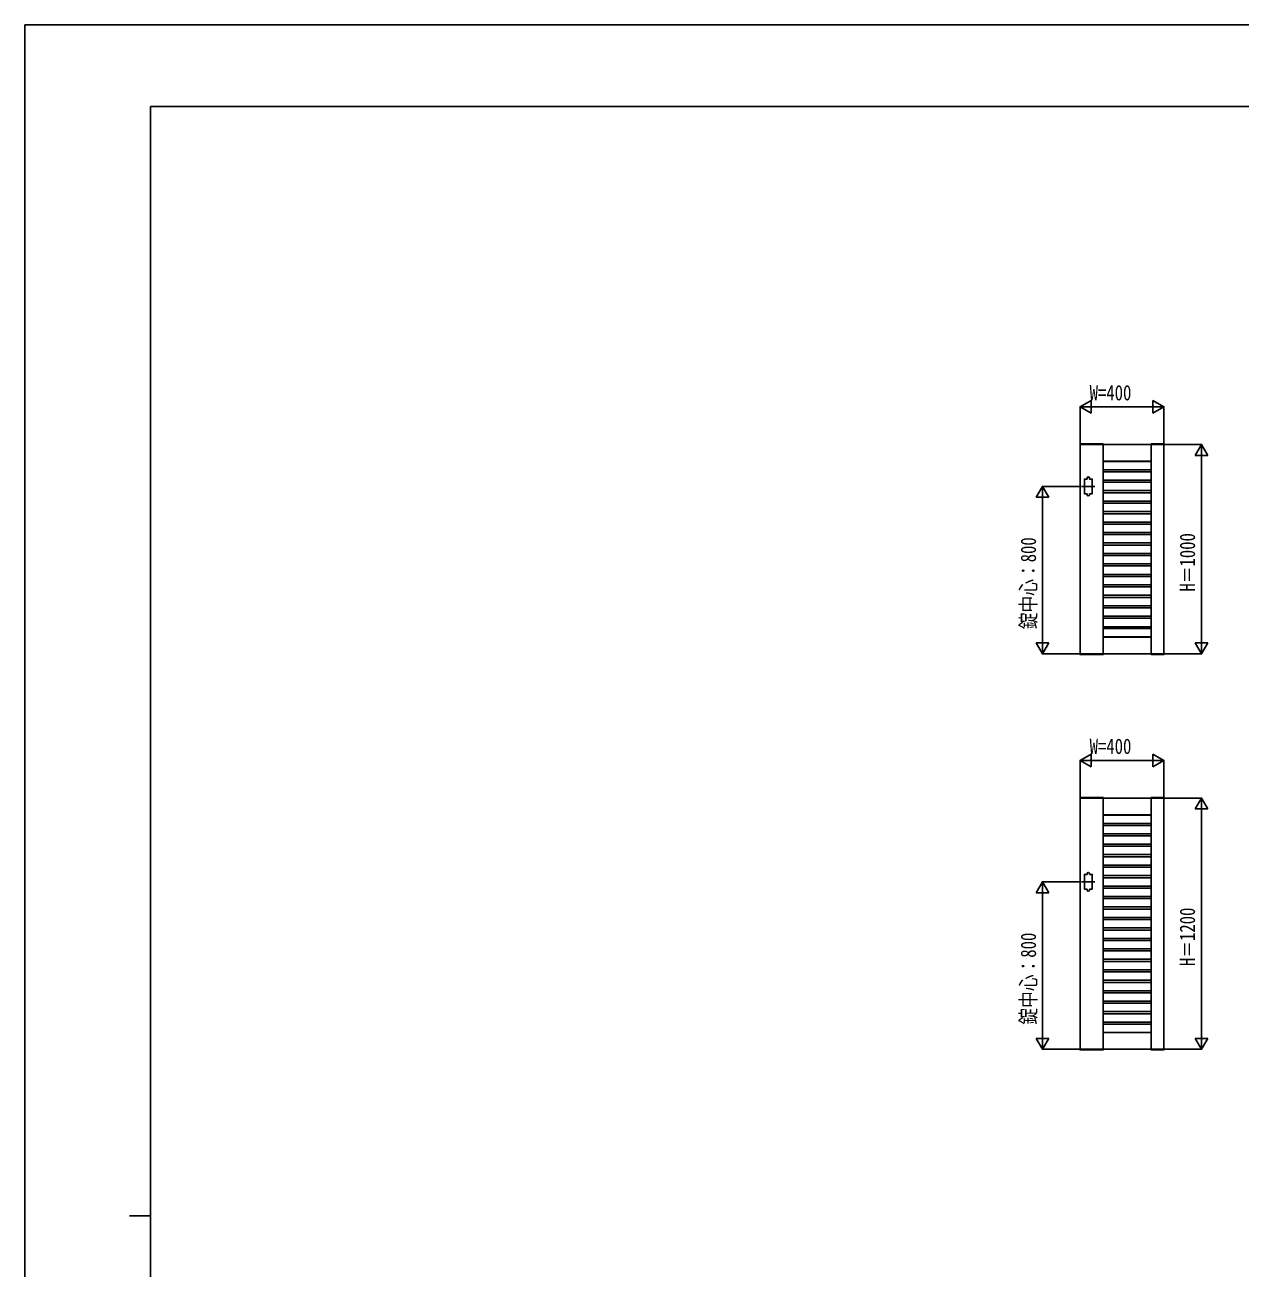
# Model space of a CAD drawing. Units: millimetres, scale not verified. Extents: x -8410 to 8410, y -5940 to 5940.
# Drawn here: x -8410 to -2602, y 0 to 5940 of the extents above; entities that cross this region are included whole.
import ezdxf
from ezdxf.enums import TextEntityAlignment as Align

# ---------------------------------------------------------------- set-up
doc = ezdxf.new("R2010")
doc.units = ezdxf.units.MM
doc.header["$LTSCALE"] = 30
for name, color, linetype in [('0-2_YKK_A1', 4, 'Continuous'), ('0-3_YKK_D', 6, 'Continuous'), ('0-4_YKK_ZWAK', 7, 'Continuous')]:
    doc.layers.add(name, color=color, linetype=linetype)
doc.styles.add('ＭＳ ゴシック', font='')
doc.styles.get('ＭＳ ゴシック').set_extended_font_data('MS Gothic')

msp = doc.modelspace()

# ---------------------------------------------------------------- linework, layer by layer
at = {"layer": '0-2_YKK_A1'}
for p, q in [((-3367.38, 3937.46), (-3367.51, 3934.91)), ((-3367.51, 3934.91), (-3256.51, 3934.91)), ((-3367.01, 3934.91), (-3367.01, 2934.91)), ((-2967.01, 3934.91), (-3367.01, 3934.91)), ((-3366.38, 3938.41), (-3257.65, 3938.41)), ((-3257.01, 3934.91), (-3257.01, 2934.91)), ((-3256.65, 3937.46), (-3256.51, 3934.91)), ((-3027.38, 3937.46), (-3027.51, 3934.91)), ((-2966.51, 3934.91), (-3027.51, 3934.91)), ((-3027.01, 3934.91), (-3027.01, 2934.91)), ((-2967.65, 3938.41), (-3026.38, 3938.41)), ((-2967.01, 3934.91), (-2967.01, 2934.91)), ((-2966.65, 3937.46), (-2966.51, 3934.91)), ((-3027.01, 3854.91), (-3257.01, 3854.91)), ((-3257.01, 3853.81), (-3027.01, 3853.81)), ((-3257.01, 3813.81), (-3027.01, 3813.81)), ((-3257.01, 3804.61), (-3027.01, 3804.61)), ((-3333.01, 3769.91), (-3333.01, 3774.91)), ((-3323.01, 3769.91), (-3323.01, 3774.91)), ((-3257.01, 3764.61), (-3027.01, 3764.61)), ((-3257.01, 3754.61), (-3027.01, 3754.61)), ((-3296.51, 3734.91), (-3359.51, 3734.91)), ((-3333.01, 3699.91), (-3333.01, 3694.91)), ((-3323.01, 3699.91), (-3323.01, 3694.91)), ((-3257.01, 3714.61), (-3027.01, 3714.61)), ((-3257.01, 3704.61), (-3027.01, 3704.61)), ((-3257.01, 3664.61), (-3027.01, 3664.61)), ((-3257.01, 3654.61), (-3027.01, 3654.61)), ((-3257.01, 3614.61), (-3027.01, 3614.61)), ((-3257.01, 3604.61), (-3027.01, 3604.61)), ((-3257.01, 3564.61), (-3027.01, 3564.61)), ((-3257.01, 3554.61), (-3027.01, 3554.61)), ((-3257.01, 3514.61), (-3027.01, 3514.61)), ((-3257.01, 3504.61), (-3027.01, 3504.61)), ((-3257.01, 3464.61), (-3027.01, 3464.61)), ((-3257.01, 3454.61), (-3027.01, 3454.61)), ((-3257.01, 3414.61), (-3027.01, 3414.61)), ((-3257.01, 3404.61), (-3027.01, 3404.61)), ((-3257.01, 3364.61), (-3027.01, 3364.61)), ((-3257.01, 3354.61), (-3027.01, 3354.61)), ((-3257.01, 3314.61), (-3027.01, 3314.61)), ((-3257.01, 3304.61), (-3027.01, 3304.61)), ((-3257.01, 3264.61), (-3027.01, 3264.61)), ((-3257.01, 3254.61), (-3027.01, 3254.61)), ((-3257.01, 3214.61), (-3027.01, 3214.61)), ((-3257.01, 3204.61), (-3027.01, 3204.61)), ((-3257.01, 3164.61), (-3027.01, 3164.61)), ((-3257.01, 3154.61), (-3027.01, 3154.61)), ((-3257.01, 3114.61), (-3027.01, 3114.61)), ((-3257.01, 3104.61), (-3027.01, 3104.61)), ((-3257.01, 3064.61), (-3027.01, 3064.61)), ((-3257.01, 3055.41), (-3027.01, 3055.41)), ((-3257.01, 3015.41), (-3027.01, 3015.41)), ((-3027.01, 3014.91), (-3257.01, 3014.91)), ((-3367.51, 2934.91), (-3256.51, 2934.91)), ((-3367.38, 2932.35), (-3367.51, 2934.9)), ((-2967.01, 2934.91), (-3367.01, 2934.91)), ((-3366.38, 2931.41), (-3257.65, 2931.41)), ((-3256.65, 2932.35), (-3256.51, 2934.91)), ((-2966.51, 2934.91), (-3027.51, 2934.91)), ((-3027.38, 2932.35), (-3027.51, 2934.91)), ((-2967.65, 2931.41), (-3026.38, 2931.41)), ((-2966.65, 2932.35), (-2966.51, 2934.9)), ((-3367.38, 2248.3), (-3367.51, 2245.75)), ((-3367.51, 2245.75), (-3256.51, 2245.75)), ((-3367.01, 2245.75), (-3367.01, 1045.75)), ((-2967.01, 2245.75), (-3367.01, 2245.75)), ((-3366.38, 2249.25), (-3257.65, 2249.25)), ((-3257.01, 2245.75), (-3257.01, 1045.75)), ((-3256.65, 2248.3), (-3256.51, 2245.75)), ((-3027.38, 2248.3), (-3027.51, 2245.75)), ((-2966.51, 2245.75), (-3027.51, 2245.75)), ((-3027.01, 2245.75), (-3027.01, 1045.75)), ((-2967.65, 2249.25), (-3026.38, 2249.25)), ((-2967.01, 2245.75), (-2967.01, 1045.75)), ((-2966.65, 2248.3), (-2966.51, 2245.75)), ((-3027.01, 2165.75), (-3257.01, 2165.75)), ((-3257.01, 2164.65), (-3027.01, 2164.65)), ((-3257.01, 2124.65), (-3027.01, 2124.65)), ((-3257.01, 2115.45), (-3027.01, 2115.45)), ((-3257.01, 2075.45), (-3027.01, 2075.45)), ((-3257.01, 2065.45), (-3027.01, 2065.45)), ((-3257.01, 2025.45), (-3027.01, 2025.45)), ((-3257.01, 2015.45), (-3027.01, 2015.45)), ((-3257.01, 1975.45), (-3027.01, 1975.45)), ((-3257.01, 1965.45), (-3027.01, 1965.45)), ((-3257.01, 1925.45), (-3027.01, 1925.45)), ((-3257.01, 1915.45), (-3027.01, 1915.45)), ((-3296.51, 1845.75), (-3359.51, 1845.75)), ((-3333.01, 1880.75), (-3333.01, 1885.75)), ((-3323.01, 1880.75), (-3323.01, 1885.75)), ((-3257.01, 1875.45), (-3027.01, 1875.45)), ((-3257.01, 1865.45), (-3027.01, 1865.45)), ((-3333.01, 1810.75), (-3333.01, 1805.75)), ((-3323.01, 1810.75), (-3323.01, 1805.75)), ((-3257.01, 1825.45), (-3027.01, 1825.45)), ((-3257.01, 1815.45), (-3027.01, 1815.45)), ((-3257.01, 1775.45), (-3027.01, 1775.45)), ((-3257.01, 1765.45), (-3027.01, 1765.45)), ((-3257.01, 1725.45), (-3027.01, 1725.45)), ((-3257.01, 1715.45), (-3027.01, 1715.45)), ((-3257.01, 1675.45), (-3027.01, 1675.45)), ((-3257.01, 1665.45), (-3027.01, 1665.45)), ((-3257.01, 1625.45), (-3027.01, 1625.45)), ((-3257.01, 1615.45), (-3027.01, 1615.45)), ((-3257.01, 1575.45), (-3027.01, 1575.45)), ((-3257.01, 1565.45), (-3027.01, 1565.45)), ((-3257.01, 1525.45), (-3027.01, 1525.45)), ((-3257.01, 1515.45), (-3027.01, 1515.45)), ((-3257.01, 1475.45), (-3027.01, 1475.45)), ((-3257.01, 1465.45), (-3027.01, 1465.45)), ((-3257.01, 1425.45), (-3027.01, 1425.45)), ((-3257.01, 1415.45), (-3027.01, 1415.45)), ((-3257.01, 1375.45), (-3027.01, 1375.45)), ((-3257.01, 1365.45), (-3027.01, 1365.45)), ((-3257.01, 1325.45), (-3027.01, 1325.45)), ((-3027.01, 1315.45), (-3257.01, 1315.45)), ((-3027.01, 1275.45), (-3257.01, 1275.45)), ((-3027.01, 1265.45), (-3257.01, 1265.45)), ((-3027.01, 1225.45), (-3257.01, 1225.45)), ((-3027.01, 1215.45), (-3257.01, 1215.45)), ((-3027.01, 1175.45), (-3257.01, 1175.45)), ((-3027.01, 1166.25), (-3257.01, 1166.25)), ((-3257.01, 1126.25), (-3027.01, 1126.25)), ((-3027.01, 1125.75), (-3257.01, 1125.75)), ((-3367.51, 1045.75), (-3256.51, 1045.75)), ((-3367.38, 1043.19), (-3367.51, 1045.74)), ((-2967.01, 1045.75), (-3367.01, 1045.75)), ((-3366.38, 1042.25), (-3257.65, 1042.25)), ((-3256.65, 1043.19), (-3256.51, 1045.75)), ((-2966.51, 1045.75), (-3027.51, 1045.75)), ((-3027.38, 1043.19), (-3027.51, 1045.75)), ((-2967.65, 1042.25), (-3026.38, 1042.25)), ((-2966.65, 1043.19), (-2966.51, 1045.74))]:
    msp.add_line(p, q, dxfattribs=at)
for points in [[(-3333.01, 3769.91), (-3347.01, 3769.91), (-3347.01, 3699.91), (-3333.01, 3699.91)], [(-3323.01, 3699.91), (-3309.01, 3699.91), (-3309.01, 3769.91), (-3323.01, 3769.91)], [(-3333.01, 1880.75), (-3347.01, 1880.75), (-3347.01, 1810.75), (-3333.01, 1810.75)], [(-3323.01, 1810.75), (-3309.01, 1810.75), (-3309.01, 1880.75), (-3323.01, 1880.75)]]:
    msp.add_lwpolyline(points, dxfattribs=at)
for centre, radius, start, end in [((-3366.38, 3937.41), 1, 90, 177), ((-3257.65, 3937.41), 1, 3, 90), ((-3026.38, 3937.41), 1, 90, 177), ((-2967.65, 3937.41), 1, 3, 90), ((-3328.01, 3774.91), 5, 0, 180), ((-3328.01, 3694.91), 5, 180, 0), ((-3366.38, 2932.41), 1, 183, 270), ((-3257.65, 2932.41), 1, 270, 357), ((-3026.38, 2932.41), 1, 183, 270), ((-2967.65, 2932.41), 1, 270, 357), ((-3366.38, 2248.25), 1, 90, 177), ((-3257.65, 2248.25), 1, 3, 90), ((-3026.38, 2248.25), 1, 90, 177), ((-2967.65, 2248.25), 1, 3, 90), ((-3328.01, 1885.75), 5, 0, 180), ((-3328.01, 1805.75), 5, 180, 0), ((-3366.38, 1043.25), 1, 183, 270), ((-3257.65, 1043.25), 1, 270, 357), ((-3026.38, 1043.25), 1, 183, 270), ((-2967.65, 1043.25), 1, 270, 357)]:
    msp.add_arc(centre, radius, start, end, dxfattribs=at)
at = {"layer": '0-3_YKK_D'}
for p, q in [((-3367.01, 4114.91), (-3315.05, 4144.91)), ((-3367.01, 3936.91), (-3367.01, 4115.91)), ((-3367.01, 4114.91), (-3315.05, 4084.91)), ((-3367.01, 4114.91), (-3263.09, 4114.91)), ((-3315.05, 4084.91), (-3315.05, 4144.91)), ((-3307.01, 4114.91), (-3027.01, 4114.91)), ((-2967.01, 4114.91), (-3070.94, 4114.91)), ((-2967.01, 4114.91), (-3018.97, 4144.91)), ((-3018.97, 4144.91), (-3018.97, 4084.91)), ((-2967.01, 4114.91), (-3018.97, 4084.91)), ((-2967.01, 3936.91), (-2967.01, 4115.91)), ((-2965.01, 3934.91), (-2786.01, 3934.91)), ((-2787.01, 3934.91), (-2817.01, 3882.94)), ((-2787.01, 3934.91), (-2757.01, 3882.94)), ((-2787.01, 3934.91), (-2787.01, 3830.98)), ((-2817.01, 3882.94), (-2757.01, 3882.94)), ((-2787.01, 3874.91), (-2787.01, 2994.91)), ((-3547.01, 3734.91), (-3577.01, 3682.94)), ((-3577.01, 3682.94), (-3517.01, 3682.94)), ((-3361.51, 3734.91), (-3548.01, 3734.91)), ((-3547.01, 3734.91), (-3517.01, 3682.94)), ((-3547.01, 3734.91), (-3547.01, 3630.98)), ((-3547.01, 3674.91), (-3547.01, 2994.91)), ((-3547.01, 2934.91), (-3547.01, 3038.83)), ((-2787.01, 2934.91), (-2787.01, 3038.83)), ((-3547.01, 2934.91), (-3577.01, 2986.87)), ((-3517.01, 2986.87), (-3577.01, 2986.87)), ((-3547.01, 2934.91), (-3517.01, 2986.87)), ((-2787.01, 2934.91), (-2817.01, 2986.87)), ((-2757.01, 2986.87), (-2817.01, 2986.87)), ((-2787.01, 2934.91), (-2757.01, 2986.87)), ((-3369.01, 2934.91), (-3548.01, 2934.91)), ((-2965.01, 2934.91), (-2786.01, 2934.91)), ((-3367.01, 2425.75), (-3315.05, 2455.75)), ((-3315.05, 2395.75), (-3315.05, 2455.75)), ((-2967.01, 2425.75), (-3018.97, 2455.75)), ((-3018.97, 2455.75), (-3018.97, 2395.75)), ((-3367.01, 2247.75), (-3367.01, 2426.75)), ((-3367.01, 2425.75), (-3315.05, 2395.75)), ((-3367.01, 2425.75), (-3263.09, 2425.75)), ((-3307.01, 2425.75), (-3027.01, 2425.75)), ((-2967.01, 2425.75), (-3070.94, 2425.75)), ((-2967.01, 2425.75), (-3018.97, 2395.75)), ((-2967.01, 2247.75), (-2967.01, 2426.75)), ((-2965.01, 2245.75), (-2786.01, 2245.75)), ((-2787.01, 2245.75), (-2817.01, 2193.78)), ((-2787.01, 2245.75), (-2757.01, 2193.78)), ((-2787.01, 2245.75), (-2787.01, 2141.82)), ((-2817.01, 2193.78), (-2757.01, 2193.78)), ((-2787.01, 2185.75), (-2787.01, 1105.75)), ((-3547.01, 1845.75), (-3577.01, 1793.78)), ((-3361.51, 1845.75), (-3548.01, 1845.75)), ((-3547.01, 1845.75), (-3517.01, 1793.78)), ((-3547.01, 1845.75), (-3547.01, 1741.82)), ((-3577.01, 1793.78), (-3517.01, 1793.78)), ((-3547.01, 1785.75), (-3547.01, 1105.75)), ((-3547.01, 1045.75), (-3547.01, 1149.67)), ((-2787.01, 1045.75), (-2787.01, 1149.67)), ((-3547.01, 1045.75), (-3577.01, 1097.71)), ((-3517.01, 1097.71), (-3577.01, 1097.71)), ((-3547.01, 1045.75), (-3517.01, 1097.71)), ((-2787.01, 1045.75), (-2817.01, 1097.71)), ((-2757.01, 1097.71), (-2817.01, 1097.71)), ((-2787.01, 1045.75), (-2757.01, 1097.71)), ((-3369.01, 1045.75), (-3548.01, 1045.75)), ((-2965.01, 1045.75), (-2786.01, 1045.75))]:
    msp.add_line(p, q, dxfattribs=at)
at = {"layer": '0-4_YKK_ZWAK'}
for p, q in [((7790.04, 5550), (-7809.96, 5550)), ((-7809.96, -5050), (-7809.96, 5550)), ((-7909.96, 250), (-7809.96, 250))]:
    msp.add_line(p, q, dxfattribs=at)
msp.add_lwpolyline([(-8410, -5940), (8410, -5940), (8410, 5940), (-8410, 5940)], close=True, dxfattribs=at)

# ---------------------------------------------------------------- texts
at = {"layer": '0-3_YKK_D', "style": 'ＭＳ ゴシック', "width": 0.8}
for p in [(-3321.68, 4123.91), (-3321.68, 2434.75)]:
    msp.add_text('W=400', height=73.31, dxfattribs=at).set_placement(p, align=Align.BOTTOM_LEFT)
for s, p in [('H＝1000', (-2796.01, 3232.24)), ('錠中心：800', (-3556.01, 3052.24)), ('H＝1200', (-2796.01, 1443.08)), ('錠中心：800', (-3556.01, 1163.08))]:
    msp.add_text(s, height=73.31, rotation=90, dxfattribs=at).set_placement(p, align=Align.BOTTOM_LEFT)

doc.saveas('drawing.dxf')
